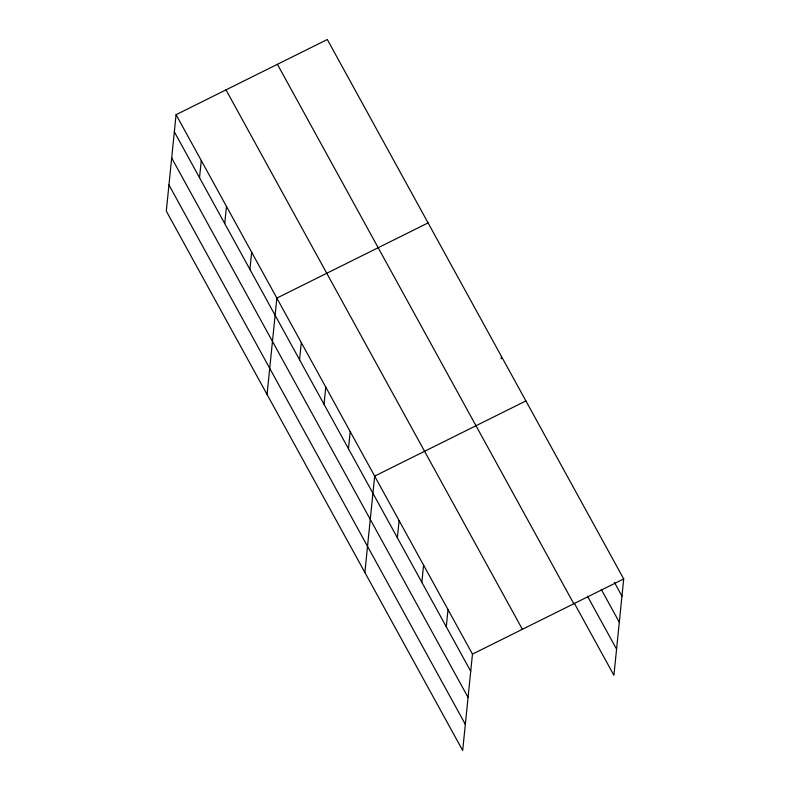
<?xml version="1.0" encoding="UTF-8"?>
<svg xmlns="http://www.w3.org/2000/svg" width="790" height="790" viewBox="0 0 790 790"><rect width="100%" height="100%" fill="white"/><g stroke="black" fill="none" stroke-linecap="round" stroke-linejoin="round"><path stroke-width="1.19" d="M176.081 114.688L166.295 211.068L462.683 750.5L472.469 654.12L176.081 114.688L327.317 39.5L623.705 578.932L613.919 675.312L574.33 603.264M199.534 177.701L201.272 160.538M224.725 223.56L226.473 206.388M249.917 269.41L251.664 252.237M267.069 394.477L276.856 298.097L428.091 222.908M299.568 359.766L301.306 342.593M324.019 404.263L325.757 387.1M348.469 448.769L350.217 431.607M364.871 572.483L374.667 476.103L525.893 400.925M397.37 537.773L399.118 520.61M421.83 582.279L423.568 565.117M446.281 626.786L448.019 609.613M501.196 358.867L501.443 356.418M472.469 654.12L623.705 578.932M614.393 582.329L621.967 596.104M601.259 589.389L619.311 622.244M587.464 596.193L616.575 649.173M277.409 64.316L573.797 603.748M225.989 89.872L522.378 629.304M174.343 131.851L470.731 671.283M171.687 157.99L468.075 697.422M168.951 184.929L465.34 724.361"/></g></svg>
